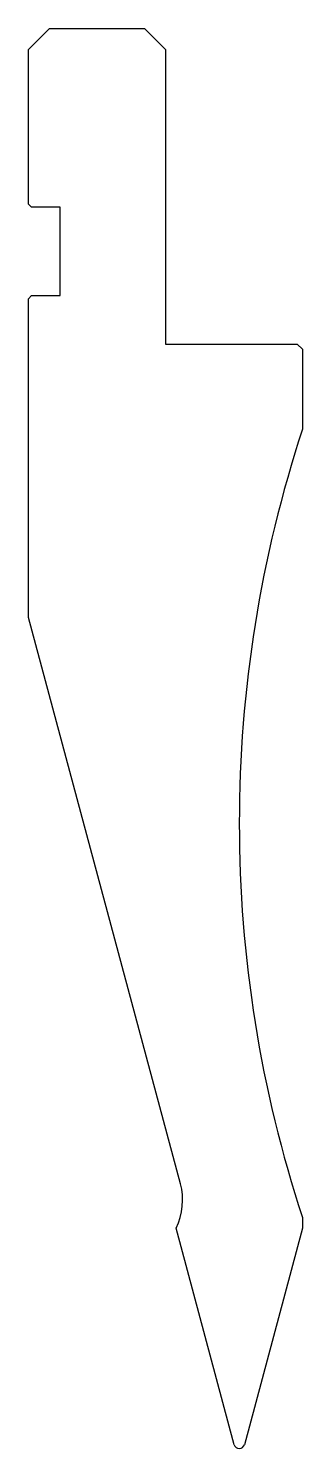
# Model space of a CAD drawing. Header units: metres. Extents: x -20 to 6, y -61 to 74.
import ezdxf

# ---------------------------------------------------------------- set-up
doc = ezdxf.new("R2010")
doc.units = ezdxf.units.M

msp = doc.modelspace()

# ---------------------------------------------------------------- linework, layer by layer
for p, q in [((-18.224074, 74.271549), (-20.224074, 72.271549)), ((-18.224074, 74.271549), (-9.224076, 74.271549)), ((-7.224076, 72.271549), (-9.224076, 74.271549)), ((-20.224074, 57.571555), (-20.224074, 72.271549)), ((-7.224076, 72.271549), (-7.224076, 44.271555)), ((-20.224074, 57.571555), (-19.924074, 57.271555)), ((-17.224076, 57.271555), (-19.924074, 57.271555)), ((-17.224076, 48.871555), (-17.224076, 57.271555)), ((-19.924074, 48.871555), (-20.224074, 48.571555)), ((-19.924074, 48.871555), (-17.224076, 48.871555)), ((-20.224074, 18.276268), (-20.224074, 48.571555)), ((-7.224076, 44.271555), (5.275926, 44.271555)), ((5.775926, 43.771555), (5.275926, 44.271555)), ((5.775926, 43.771555), (5.775926, 36.171555)), ((-5.802297, -35.546536), (-20.224074, 18.276268)), ((5.775926, -38.767986), (5.775926, -39.767986)), ((-0.707039, -60.357855), (-6.22403, -39.768164)), ((5.775926, -39.767986), (0.258887, -60.357855))]:
    msp.add_line(p, q)
for centre, radius, start, end in [((119.775997, -1.298216), 120, 161.805237, 198.194763), ((-11.597852, -37.099451), 6, 333.590378, 15), ((-0.224076, -60.228445), 0.5, 195, 345)]:
    msp.add_arc(centre, radius, start, end)

doc.saveas('drawing.dxf')
